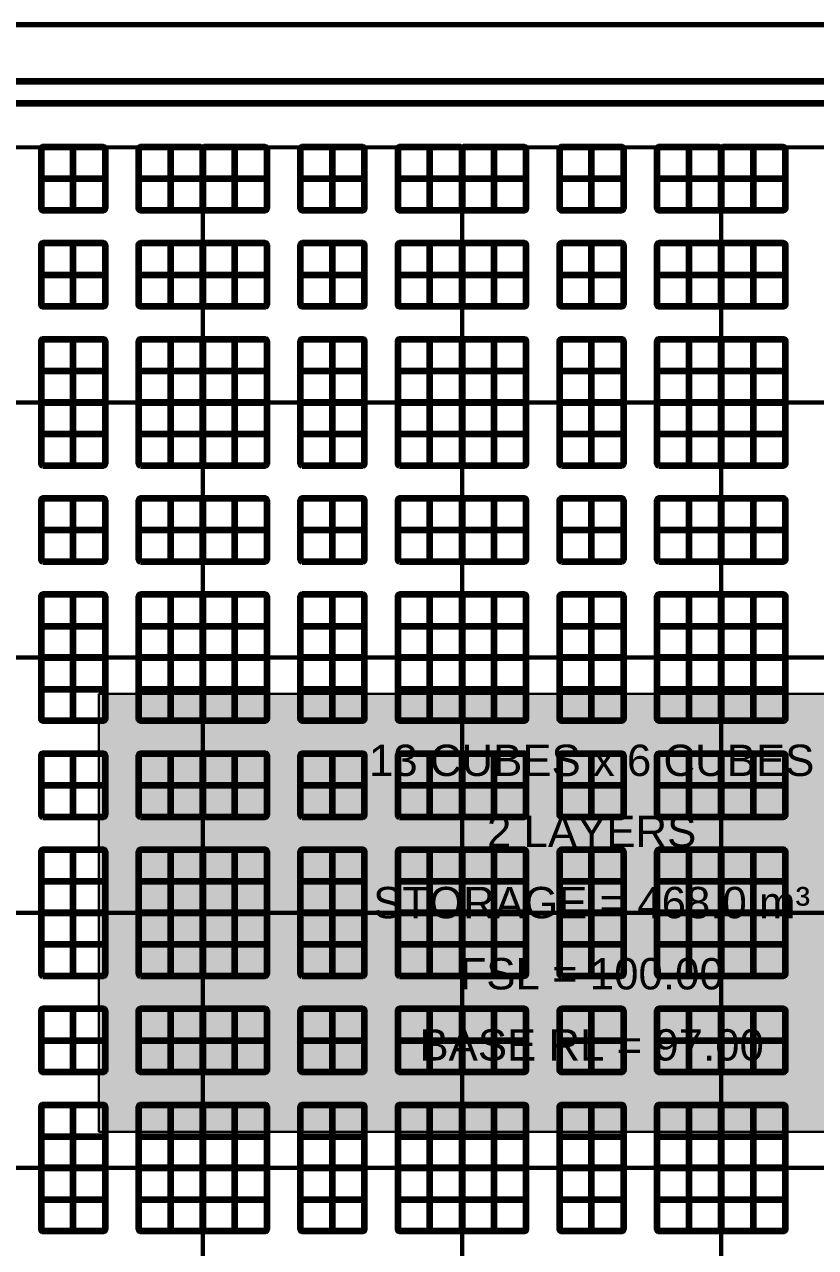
# Model space of a CAD drawing. Header units: millimetres. Extents: x 0 to 286, y 0 to 148.
# Drawn here: x 111.2 to 162.2, y 57.3 to 136.2 of the extents above; entities that cross this region are included whole.
import ezdxf

# ---------------------------------------------------------------- set-up
doc = ezdxf.new("R2010")
doc.units = ezdxf.units.MM
for name, color, linetype in [('FILL', 7, 'Continuous'), ('LINES', 7, 'Continuous'), ('TEXT', 7, 'Continuous')]:
    doc.layers.add(name, color=color, linetype=linetype)
doc.styles.add('ARIAL', font='arial.ttf')

msp = doc.modelspace()

# ---------------------------------------------------------------- hatches: boundary and pattern name
at = {"layer": 'FILL', "true_color": 0xffffff}
msp.add_hatch(color=7, dxfattribs=at).paths.add_polyline_path([(115.997, 93.009), (179.497, 93.009), (179.497, 64.787), (115.997, 64.787)])

# ---------------------------------------------------------------- linework, layer by layer
at = {"layer": 'LINES', "lineweight": 106}
for p, q in [((114.335, 124.197), (114.335, 128.256)), ((120.617, 124.197), (120.617, 128.256)), ((124.76, 124.197), (124.76, 128.256)), ((131.041, 124.197), (131.041, 128.256)), ((137.323, 124.197), (137.323, 128.256)), ((141.466, 124.197), (141.466, 128.256)), ((147.747, 124.197), (147.747, 128.256)), ((154.029, 124.197), (154.029, 128.256)), ((158.172, 124.197), (158.172, 128.256)), ((112.264, 126.227), (116.407, 126.227)), ((118.545, 126.227), (122.688, 126.227)), ((122.688, 126.227), (126.831, 126.227)), ((128.97, 126.227), (133.113, 126.227)), ((135.251, 126.227), (139.394, 126.227)), ((139.394, 126.227), (143.537, 126.227)), ((145.676, 126.227), (149.819, 126.227)), ((151.957, 126.227), (156.1, 126.227)), ((156.1, 126.227), (160.243, 126.227)), ((114.335, 118), (114.335, 122.059)), ((120.617, 118), (120.617, 122.059)), ((124.76, 118), (124.76, 122.059)), ((131.041, 118), (131.041, 122.059)), ((137.323, 118), (137.323, 122.059)), ((141.466, 118), (141.466, 122.059)), ((147.747, 118), (147.747, 122.059)), ((154.029, 118), (154.029, 122.059)), ((158.172, 118), (158.172, 122.059)), ((112.264, 120.029), (116.407, 120.029)), ((118.545, 120.029), (122.688, 120.029)), ((122.688, 120.029), (126.831, 120.029)), ((128.97, 120.029), (133.113, 120.029)), ((135.251, 120.029), (139.394, 120.029)), ((139.394, 120.029), (143.537, 120.029)), ((145.676, 120.029), (149.819, 120.029)), ((151.957, 120.029), (156.1, 120.029)), ((156.1, 120.029), (160.243, 120.029)), ((114.335, 111.803), (114.335, 115.861)), ((120.617, 111.803), (120.617, 115.861)), ((124.76, 111.803), (124.76, 115.861)), ((131.041, 111.803), (131.041, 115.861)), ((137.323, 111.803), (137.323, 115.861)), ((141.466, 111.803), (141.466, 115.861)), ((147.747, 111.803), (147.747, 115.861)), ((154.029, 111.803), (154.029, 115.861)), ((158.172, 111.803), (158.172, 115.861)), ((112.264, 113.832), (116.407, 113.832)), ((118.545, 113.832), (122.688, 113.832)), ((122.688, 113.832), (126.831, 113.832)), ((128.97, 113.832), (133.113, 113.832)), ((135.251, 113.832), (139.394, 113.832)), ((139.394, 113.832), (143.537, 113.832)), ((145.676, 113.832), (149.819, 113.832)), ((151.957, 113.832), (156.1, 113.832)), ((156.1, 113.832), (160.243, 113.832)), ((114.335, 107.745), (114.335, 111.803)), ((120.617, 107.745), (120.617, 111.803)), ((124.76, 107.745), (124.76, 111.803)), ((131.041, 107.745), (131.041, 111.803)), ((137.323, 107.745), (137.323, 111.803)), ((141.466, 107.745), (141.466, 111.803)), ((147.747, 107.745), (147.747, 111.803)), ((154.029, 107.745), (154.029, 111.803)), ((158.172, 107.745), (158.172, 111.803)), ((112.264, 109.774), (116.407, 109.774)), ((118.545, 109.774), (122.688, 109.774)), ((122.688, 109.774), (126.831, 109.774)), ((128.97, 109.774), (133.113, 109.774)), ((135.251, 109.774), (139.394, 109.774)), ((139.394, 109.774), (143.537, 109.774)), ((145.676, 109.774), (149.819, 109.774)), ((151.957, 109.774), (156.1, 109.774)), ((156.1, 109.774), (160.243, 109.774)), ((114.335, 101.548), (114.335, 105.606)), ((120.617, 101.548), (120.617, 105.606)), ((124.76, 101.548), (124.76, 105.606)), ((131.041, 101.548), (131.041, 105.606)), ((137.323, 101.548), (137.323, 105.606)), ((141.466, 101.548), (141.466, 105.606)), ((147.747, 101.548), (147.747, 105.606)), ((154.029, 101.548), (154.029, 105.606)), ((158.172, 101.548), (158.172, 105.606)), ((112.264, 103.577), (116.407, 103.577)), ((118.545, 103.577), (122.688, 103.577)), ((122.688, 103.577), (126.831, 103.577)), ((128.97, 103.577), (133.113, 103.577)), ((135.251, 103.577), (139.394, 103.577)), ((139.394, 103.577), (143.537, 103.577)), ((145.676, 103.577), (149.819, 103.577)), ((151.957, 103.577), (156.1, 103.577)), ((156.1, 103.577), (160.243, 103.577)), ((114.335, 95.35), (114.335, 99.409)), ((120.617, 95.35), (120.617, 99.409)), ((124.76, 95.35), (124.76, 99.409)), ((131.041, 95.35), (131.041, 99.409)), ((137.323, 95.35), (137.323, 99.409)), ((141.466, 95.35), (141.466, 99.409)), ((147.747, 95.35), (147.747, 99.409)), ((154.029, 95.35), (154.029, 99.409)), ((158.172, 95.35), (158.172, 99.409)), ((112.264, 97.38), (116.407, 97.38)), ((118.545, 97.38), (122.688, 97.38)), ((122.688, 97.38), (126.831, 97.38)), ((128.97, 97.38), (133.113, 97.38)), ((135.251, 97.38), (139.394, 97.38)), ((139.394, 97.38), (143.537, 97.38)), ((145.676, 97.38), (149.819, 97.38)), ((151.957, 97.38), (156.1, 97.38)), ((156.1, 97.38), (160.243, 97.38)), ((114.335, 91.292), (114.335, 95.35)), ((120.617, 91.292), (120.617, 95.35)), ((124.76, 91.292), (124.76, 95.35)), ((131.041, 91.292), (131.041, 95.35)), ((137.323, 91.292), (137.323, 95.35)), ((141.466, 91.292), (141.466, 95.35)), ((147.747, 91.292), (147.747, 95.35)), ((154.029, 91.292), (154.029, 95.35)), ((158.172, 91.292), (158.172, 95.35)), ((112.264, 93.321), (116.407, 93.321)), ((118.545, 93.321), (122.688, 93.321)), ((122.688, 93.321), (126.831, 93.321)), ((128.97, 93.321), (133.113, 93.321)), ((135.251, 93.321), (139.394, 93.321)), ((139.394, 93.321), (143.537, 93.321)), ((145.676, 93.321), (149.819, 93.321)), ((151.957, 93.321), (156.1, 93.321)), ((156.1, 93.321), (160.243, 93.321)), ((114.335, 85.095), (114.335, 89.153)), ((120.617, 85.095), (120.617, 89.153)), ((124.76, 85.095), (124.76, 89.153)), ((131.041, 85.095), (131.041, 89.153)), ((137.323, 85.095), (137.323, 89.153)), ((141.466, 85.095), (141.466, 89.153)), ((147.747, 85.095), (147.747, 89.153)), ((154.029, 85.095), (154.029, 89.153)), ((158.172, 85.095), (158.172, 89.153)), ((112.264, 87.124), (116.407, 87.124)), ((118.545, 87.124), (122.688, 87.124)), ((122.688, 87.124), (126.831, 87.124)), ((128.97, 87.124), (133.113, 87.124)), ((135.251, 87.124), (139.394, 87.124)), ((139.394, 87.124), (143.537, 87.124)), ((145.676, 87.124), (149.819, 87.124)), ((151.957, 87.124), (156.1, 87.124)), ((156.1, 87.124), (160.243, 87.124)), ((114.335, 78.898), (114.335, 82.956)), ((120.617, 78.898), (120.617, 82.956)), ((124.76, 78.898), (124.76, 82.956)), ((131.041, 78.898), (131.041, 82.956)), ((137.323, 78.898), (137.323, 82.956)), ((141.466, 78.898), (141.466, 82.956)), ((147.747, 78.898), (147.747, 82.956)), ((154.029, 78.898), (154.029, 82.956)), ((158.172, 78.898), (158.172, 82.956)), ((112.264, 80.927), (116.407, 80.927)), ((118.545, 80.927), (122.688, 80.927)), ((122.688, 80.927), (126.831, 80.927)), ((128.97, 80.927), (133.113, 80.927)), ((135.251, 80.927), (139.394, 80.927)), ((139.394, 80.927), (143.537, 80.927)), ((145.676, 80.927), (149.819, 80.927)), ((151.957, 80.927), (156.1, 80.927)), ((156.1, 80.927), (160.243, 80.927)), ((114.335, 74.839), (114.335, 78.898)), ((120.617, 74.839), (120.617, 78.898)), ((124.76, 74.839), (124.76, 78.898)), ((131.041, 74.839), (131.041, 78.898)), ((137.323, 74.839), (137.323, 78.898)), ((141.466, 74.839), (141.466, 78.898)), ((147.747, 74.839), (147.747, 78.898)), ((154.029, 74.839), (154.029, 78.898)), ((158.172, 74.839), (158.172, 78.898)), ((112.264, 76.869), (116.407, 76.869)), ((118.545, 76.869), (122.688, 76.869)), ((122.688, 76.869), (126.831, 76.869)), ((128.97, 76.869), (133.113, 76.869)), ((135.251, 76.869), (139.394, 76.869)), ((139.394, 76.869), (143.537, 76.869)), ((145.676, 76.869), (149.819, 76.869)), ((151.957, 76.869), (156.1, 76.869)), ((156.1, 76.869), (160.243, 76.869)), ((114.335, 68.642), (114.335, 72.701)), ((120.617, 68.642), (120.617, 72.701)), ((124.76, 68.642), (124.76, 72.701)), ((131.041, 68.642), (131.041, 72.701)), ((137.323, 68.642), (137.323, 72.701)), ((141.466, 68.642), (141.466, 72.701)), ((147.747, 68.642), (147.747, 72.701)), ((154.029, 68.642), (154.029, 72.701)), ((158.172, 68.642), (158.172, 72.701)), ((112.264, 70.671), (116.407, 70.671)), ((118.545, 70.671), (122.688, 70.671)), ((122.688, 70.671), (126.831, 70.671)), ((128.97, 70.671), (133.113, 70.671)), ((135.251, 70.671), (139.394, 70.671)), ((139.394, 70.671), (143.537, 70.671)), ((145.676, 70.671), (149.819, 70.671)), ((151.957, 70.671), (156.1, 70.671)), ((156.1, 70.671), (160.243, 70.671)), ((114.335, 62.445), (114.335, 66.503)), ((120.617, 62.445), (120.617, 66.503)), ((124.76, 62.445), (124.76, 66.503)), ((131.041, 62.445), (131.041, 66.503)), ((137.323, 62.445), (137.323, 66.503)), ((141.466, 62.445), (141.466, 66.503)), ((147.747, 62.445), (147.747, 66.503)), ((154.029, 62.445), (154.029, 66.503)), ((158.172, 62.445), (158.172, 66.503)), ((112.264, 64.474), (116.407, 64.474)), ((118.545, 64.474), (122.688, 64.474)), ((122.688, 64.474), (126.831, 64.474)), ((128.97, 64.474), (133.113, 64.474)), ((135.251, 64.474), (139.394, 64.474)), ((139.394, 64.474), (143.537, 64.474)), ((145.676, 64.474), (149.819, 64.474)), ((151.957, 64.474), (156.1, 64.474)), ((156.1, 64.474), (160.243, 64.474)), ((114.335, 58.387), (114.335, 62.445)), ((120.617, 58.387), (120.617, 62.445)), ((124.76, 58.387), (124.76, 62.445)), ((131.041, 58.387), (131.041, 62.445)), ((137.323, 58.387), (137.323, 62.445)), ((141.466, 58.387), (141.466, 62.445)), ((147.747, 58.387), (147.747, 62.445)), ((154.029, 58.387), (154.029, 62.445)), ((158.172, 58.387), (158.172, 62.445)), ((112.264, 60.416), (116.407, 60.416)), ((118.545, 60.416), (122.688, 60.416)), ((122.688, 60.416), (126.831, 60.416)), ((128.97, 60.416), (133.113, 60.416)), ((135.251, 60.416), (139.394, 60.416)), ((139.394, 60.416), (143.537, 60.416)), ((145.676, 60.416), (149.819, 60.416)), ((151.957, 60.416), (156.1, 60.416)), ((156.1, 60.416), (160.243, 60.416))]:
    msp.add_line(p, q, dxfattribs=at)
at = {"layer": 'LINES', "lineweight": 70, "true_color": 0xff0000}
msp.add_lwpolyline([(31.246, 136.168), (264.248, 136.168), (264.248, 21.627), (31.246, 21.627)], close=True, dxfattribs=at)
at = {"layer": 'LINES', "lineweight": 90}
for points in [[(37.747, 25.306), (257.747, 25.306, 0.414214), (260.569, 28.128), (260.569, 129.667, 0.414214), (257.747, 132.489), (37.747, 132.489, 0.414214), (34.925, 129.667), (34.925, 28.128, 0.414214)], [(39.158, 26.717), (256.336, 26.717, 0.414214), (259.158, 29.54), (259.158, 128.256, 0.414214), (256.336, 131.078), (39.158, 131.078, 0.414214), (36.336, 128.256), (36.336, 29.54, 0.414214)]]:
    msp.add_lwpolyline(points, format="xyb", close=True, dxfattribs=at)
at = {"layer": 'LINES', "lineweight": 53}
for points in [[(105.982, 128.256), (122.688, 128.256), (122.688, 111.803), (105.982, 111.803)], [(122.688, 128.256), (139.394, 128.256), (139.394, 111.803), (122.688, 111.803)], [(139.394, 128.256), (156.1, 128.256), (156.1, 111.803), (139.394, 111.803)], [(156.1, 128.256), (172.806, 128.256), (172.806, 111.803), (156.1, 111.803)], [(105.982, 111.803), (122.688, 111.803), (122.688, 95.35), (105.982, 95.35)], [(122.688, 111.803), (139.394, 111.803), (139.394, 95.35), (122.688, 95.35)], [(139.394, 111.803), (156.1, 111.803), (156.1, 95.35), (139.394, 95.35)], [(156.1, 111.803), (172.806, 111.803), (172.806, 95.35), (156.1, 95.35)], [(105.982, 95.35), (122.688, 95.35), (122.688, 78.898), (105.982, 78.898)], [(122.688, 95.35), (139.394, 95.35), (139.394, 78.898), (122.688, 78.898)], [(139.394, 95.35), (156.1, 95.35), (156.1, 78.898), (139.394, 78.898)], [(156.1, 95.35), (172.806, 95.35), (172.806, 78.898), (156.1, 78.898)], [(105.982, 78.898), (122.688, 78.898), (122.688, 62.445), (105.982, 62.445)], [(122.688, 78.898), (139.394, 78.898), (139.394, 62.445), (122.688, 62.445)], [(139.394, 78.898), (156.1, 78.898), (156.1, 62.445), (139.394, 62.445)], [(156.1, 78.898), (172.806, 78.898), (172.806, 62.445), (156.1, 62.445)], [(105.982, 62.445), (122.688, 62.445), (122.688, 45.992), (105.982, 45.992)], [(122.688, 62.445), (139.394, 62.445), (139.394, 45.992), (122.688, 45.992)], [(139.394, 62.445), (156.1, 62.445), (156.1, 45.992), (139.394, 45.992)], [(156.1, 62.445), (172.806, 62.445), (172.806, 45.992), (156.1, 45.992)]]:
    msp.add_lwpolyline(points, close=True, dxfattribs=at)
at = {"layer": 'LINES', "lineweight": 106}
for points in [[(112.386, 124.197), (116.285, 124.197, 0.414136), (116.407, 124.319), (116.407, 128.134, 0.414188), (116.285, 128.256), (112.386, 128.256, 0.414317), (112.264, 128.134), (112.264, 124.319, 0.414214)], [(118.667, 124.197), (122.566, 124.197, 0.414188), (122.688, 124.319), (122.688, 128.134, 0.414136), (122.566, 128.256), (118.667, 128.256, 0.414291), (118.545, 128.134), (118.545, 124.319, 0.414239)], [(122.81, 124.197), (126.709, 124.197, 0.414136), (126.831, 124.319), (126.831, 128.134, 0.414188), (126.709, 128.256), (122.81, 128.256, 0.414317), (122.688, 128.134), (122.688, 124.319, 0.414214)], [(129.092, 124.197), (132.991, 124.197, 0.414214), (133.113, 124.319), (133.113, 128.134, 0.41411), (132.991, 128.256), (129.092, 128.256, 0.414317), (128.97, 128.134), (128.97, 124.319, 0.414214)], [(135.373, 124.197), (139.272, 124.197, 0.41411), (139.394, 124.319), (139.394, 128.134, 0.414214), (139.272, 128.256), (135.373, 128.256, 0.414317), (135.251, 128.134), (135.251, 124.319, 0.414214)], [(139.516, 124.197), (143.415, 124.197, 0.414214), (143.537, 124.319), (143.537, 128.134, 0.41411), (143.415, 128.256), (139.516, 128.256, 0.414317), (139.394, 128.134), (139.394, 124.319, 0.414214)], [(145.798, 124.197), (149.697, 124.197, 0.41411), (149.819, 124.319), (149.819, 128.134, 0.414214), (149.697, 128.256), (145.798, 128.256, 0.414317), (145.676, 128.134), (145.676, 124.319, 0.414214)], [(152.079, 124.197), (155.978, 124.197, 0.414214), (156.1, 124.319), (156.1, 128.134, 0.41411), (155.978, 128.256), (152.079, 128.256, 0.414239), (151.957, 128.134), (151.957, 124.319, 0.414291)], [(156.222, 124.197), (160.121, 124.197, 0.414136), (160.243, 124.319), (160.243, 128.134, 0.414188), (160.121, 128.256), (156.222, 128.256, 0.414317), (156.1, 128.134), (156.1, 124.319, 0.414214)], [(112.386, 118), (116.285, 118, 0.414136), (116.407, 118.122), (116.407, 121.937, 0.414239), (116.285, 122.059), (112.386, 122.059, 0.414265), (112.264, 121.937), (112.264, 118.122, 0.414214)], [(118.667, 118), (122.566, 118, 0.414188), (122.688, 118.122), (122.688, 121.937, 0.414188), (122.566, 122.059), (118.667, 122.059, 0.414239), (118.545, 121.937), (118.545, 118.122, 0.414239)], [(122.81, 118), (126.709, 118, 0.414136), (126.831, 118.122), (126.831, 121.937, 0.414239), (126.709, 122.059), (122.81, 122.059, 0.414265), (122.688, 121.937), (122.688, 118.122, 0.414214)], [(129.092, 118), (132.991, 118, 0.414214), (133.113, 118.122), (133.113, 121.937, 0.414162), (132.991, 122.059), (129.092, 122.059, 0.414265), (128.97, 121.937), (128.97, 118.122, 0.414214)], [(135.373, 118), (139.272, 118, 0.41411), (139.394, 118.122), (139.394, 121.937, 0.414265), (139.272, 122.059), (135.373, 122.059, 0.414265), (135.251, 121.937), (135.251, 118.122, 0.414214)], [(139.516, 118), (143.415, 118, 0.414214), (143.537, 118.122), (143.537, 121.937, 0.414162), (143.415, 122.059), (139.516, 122.059, 0.414265), (139.394, 121.937), (139.394, 118.122, 0.414214)], [(145.798, 118), (149.697, 118, 0.41411), (149.819, 118.122), (149.819, 121.937, 0.414265), (149.697, 122.059), (145.798, 122.059, 0.414265), (145.676, 121.937), (145.676, 118.122, 0.414214)], [(152.079, 118), (155.978, 118, 0.414214), (156.1, 118.122), (156.1, 121.937, 0.414162), (155.978, 122.059), (152.079, 122.059, 0.414188), (151.957, 121.937), (151.957, 118.122, 0.414291)], [(156.222, 118), (160.121, 118, 0.414136), (160.243, 118.122), (160.243, 121.937, 0.414239), (160.121, 122.059), (156.222, 122.059, 0.414265), (156.1, 121.937), (156.1, 118.122, 0.414214)], [(112.386, 111.803), (116.285, 111.803, 0.414136), (116.407, 111.925), (116.407, 115.74, 0.414291), (116.285, 115.861), (112.386, 115.861, 0.414214), (112.264, 115.74), (112.264, 111.925, 0.414214)], [(118.667, 111.803), (122.566, 111.803, 0.414188), (122.688, 111.925), (122.688, 115.74, 0.414239), (122.566, 115.861), (118.667, 115.861, 0.414188), (118.545, 115.74), (118.545, 111.925, 0.414239)], [(122.81, 111.803), (126.709, 111.803, 0.414136), (126.831, 111.925), (126.831, 115.74, 0.414291), (126.709, 115.861), (122.81, 115.861, 0.414214), (122.688, 115.74), (122.688, 111.925, 0.414214)], [(129.092, 111.803), (132.991, 111.803, 0.414214), (133.113, 111.925), (133.113, 115.74, 0.414214), (132.991, 115.861), (129.092, 115.861, 0.414214), (128.97, 115.74), (128.97, 111.925, 0.414214)], [(135.373, 111.803), (139.272, 111.803, 0.41411), (139.394, 111.925), (139.394, 115.74, 0.414317), (139.272, 115.861), (135.373, 115.861, 0.414214), (135.251, 115.74), (135.251, 111.925, 0.414214)], [(139.516, 111.803), (143.415, 111.803, 0.414214), (143.537, 111.925), (143.537, 115.74, 0.414214), (143.415, 115.861), (139.516, 115.861, 0.414214), (139.394, 115.74), (139.394, 111.925, 0.414214)], [(145.798, 111.803), (149.697, 111.803, 0.41411), (149.819, 111.925), (149.819, 115.74, 0.414317), (149.697, 115.861), (145.798, 115.861, 0.414214), (145.676, 115.74), (145.676, 111.925, 0.414214)], [(152.079, 111.803), (155.978, 111.803, 0.414214), (156.1, 111.925), (156.1, 115.74, 0.414214), (155.978, 115.861), (152.079, 115.861, 0.414136), (151.957, 115.74), (151.957, 111.925, 0.414291)], [(156.222, 111.803), (160.121, 111.803, 0.414136), (160.243, 111.925), (160.243, 115.74, 0.414291), (160.121, 115.861), (156.222, 115.861, 0.414214), (156.1, 115.74), (156.1, 111.925, 0.414214)], [(112.386, 107.745), (116.285, 107.745, 0.414136), (116.407, 107.866), (116.407, 111.681, 0.414188), (116.285, 111.803), (112.386, 111.803, 0.414317), (112.264, 111.681), (112.264, 107.866, 0.414214)], [(118.667, 107.745), (122.566, 107.745, 0.414188), (122.688, 107.866), (122.688, 111.681, 0.414136), (122.566, 111.803), (118.667, 111.803, 0.414291), (118.545, 111.681), (118.545, 107.866, 0.414239)], [(122.81, 107.745), (126.709, 107.745, 0.414136), (126.831, 107.866), (126.831, 111.681, 0.414188), (126.709, 111.803), (122.81, 111.803, 0.414317), (122.688, 111.681), (122.688, 107.866, 0.414214)], [(129.092, 107.745), (132.991, 107.745, 0.414214), (133.113, 107.866), (133.113, 111.681, 0.41411), (132.991, 111.803), (129.092, 111.803, 0.414317), (128.97, 111.681), (128.97, 107.866, 0.414214)], [(135.373, 107.745), (139.272, 107.745, 0.41411), (139.394, 107.866), (139.394, 111.681, 0.414214), (139.272, 111.803), (135.373, 111.803, 0.414317), (135.251, 111.681), (135.251, 107.866, 0.414214)], [(139.516, 107.745), (143.415, 107.745, 0.414214), (143.537, 107.866), (143.537, 111.681, 0.41411), (143.415, 111.803), (139.516, 111.803, 0.414317), (139.394, 111.681), (139.394, 107.866, 0.414214)], [(145.798, 107.745), (149.697, 107.745, 0.41411), (149.819, 107.866), (149.819, 111.681, 0.414214), (149.697, 111.803), (145.798, 111.803, 0.414317), (145.676, 111.681), (145.676, 107.866, 0.414214)], [(152.079, 107.745), (155.978, 107.745, 0.414214), (156.1, 107.866), (156.1, 111.681, 0.41411), (155.978, 111.803), (152.079, 111.803, 0.414239), (151.957, 111.681), (151.957, 107.866, 0.414291)], [(156.222, 107.745), (160.121, 107.745, 0.414136), (160.243, 107.866), (160.243, 111.681, 0.414188), (160.121, 111.803), (156.222, 111.803, 0.414317), (156.1, 111.681), (156.1, 107.866, 0.414214)], [(112.386, 101.548), (116.285, 101.548, 0.414136), (116.407, 101.669), (116.407, 105.484, 0.414291), (116.285, 105.606), (112.386, 105.606, 0.414214), (112.264, 105.484), (112.264, 101.669, 0.414214)], [(118.667, 101.548), (122.566, 101.548, 0.414188), (122.688, 101.669), (122.688, 105.484, 0.414239), (122.566, 105.606), (118.667, 105.606, 0.414188), (118.545, 105.484), (118.545, 101.669, 0.414239)], [(122.81, 101.548), (126.709, 101.548, 0.414136), (126.831, 101.669), (126.831, 105.484, 0.414291), (126.709, 105.606), (122.81, 105.606, 0.414214), (122.688, 105.484), (122.688, 101.669, 0.414214)], [(129.092, 101.548), (132.991, 101.548, 0.414214), (133.113, 101.669), (133.113, 105.484, 0.414214), (132.991, 105.606), (129.092, 105.606, 0.414214), (128.97, 105.484), (128.97, 101.669, 0.414214)], [(135.373, 101.548), (139.272, 101.548, 0.41411), (139.394, 101.669), (139.394, 105.484, 0.414317), (139.272, 105.606), (135.373, 105.606, 0.414214), (135.251, 105.484), (135.251, 101.669, 0.414214)], [(139.516, 101.548), (143.415, 101.548, 0.414214), (143.537, 101.669), (143.537, 105.484, 0.414214), (143.415, 105.606), (139.516, 105.606, 0.414214), (139.394, 105.484), (139.394, 101.669, 0.414214)], [(145.798, 101.548), (149.697, 101.548, 0.41411), (149.819, 101.669), (149.819, 105.484, 0.414317), (149.697, 105.606), (145.798, 105.606, 0.414214), (145.676, 105.484), (145.676, 101.669, 0.414214)], [(152.079, 101.548), (155.978, 101.548, 0.414214), (156.1, 101.669), (156.1, 105.484, 0.414214), (155.978, 105.606), (152.079, 105.606, 0.414136), (151.957, 105.484), (151.957, 101.669, 0.414291)], [(156.222, 101.548), (160.121, 101.548, 0.414136), (160.243, 101.669), (160.243, 105.484, 0.414291), (160.121, 105.606), (156.222, 105.606, 0.414214), (156.1, 105.484), (156.1, 101.669, 0.414214)], [(112.386, 95.35), (116.285, 95.35, 0.414136), (116.407, 95.472), (116.407, 99.287, 0.414291), (116.285, 99.409), (112.386, 99.409, 0.414214), (112.264, 99.287), (112.264, 95.472, 0.414214)], [(118.667, 95.35), (122.566, 95.35, 0.414188), (122.688, 95.472), (122.688, 99.287, 0.414239), (122.566, 99.409), (118.667, 99.409, 0.414188), (118.545, 99.287), (118.545, 95.472, 0.414239)], [(122.81, 95.35), (126.709, 95.35, 0.414136), (126.831, 95.472), (126.831, 99.287, 0.414291), (126.709, 99.409), (122.81, 99.409, 0.414214), (122.688, 99.287), (122.688, 95.472, 0.414214)], [(129.092, 95.35), (132.991, 95.35, 0.414214), (133.113, 95.472), (133.113, 99.287, 0.414214), (132.991, 99.409), (129.092, 99.409, 0.414214), (128.97, 99.287), (128.97, 95.472, 0.414214)], [(135.373, 95.35), (139.272, 95.35, 0.41411), (139.394, 95.472), (139.394, 99.287, 0.414317), (139.272, 99.409), (135.373, 99.409, 0.414214), (135.251, 99.287), (135.251, 95.472, 0.414214)], [(139.516, 95.35), (143.415, 95.35, 0.414214), (143.537, 95.472), (143.537, 99.287, 0.414214), (143.415, 99.409), (139.516, 99.409, 0.414214), (139.394, 99.287), (139.394, 95.472, 0.414214)], [(145.798, 95.35), (149.697, 95.35, 0.41411), (149.819, 95.472), (149.819, 99.287, 0.414317), (149.697, 99.409), (145.798, 99.409, 0.414214), (145.676, 99.287), (145.676, 95.472, 0.414214)], [(152.079, 95.35), (155.978, 95.35, 0.414214), (156.1, 95.472), (156.1, 99.287, 0.414214), (155.978, 99.409), (152.079, 99.409, 0.414136), (151.957, 99.287), (151.957, 95.472, 0.414291)], [(156.222, 95.35), (160.121, 95.35, 0.414136), (160.243, 95.472), (160.243, 99.287, 0.414291), (160.121, 99.409), (156.222, 99.409, 0.414214), (156.1, 99.287), (156.1, 95.472, 0.414214)], [(112.386, 91.292), (116.285, 91.292, 0.414239), (116.407, 91.414), (116.407, 95.229, 0.414291), (116.285, 95.35), (112.386, 95.35, 0.414214), (112.264, 95.229), (112.264, 91.414, 0.41411)], [(118.667, 91.292), (122.566, 91.292, 0.414291), (122.688, 91.414), (122.688, 95.229, 0.414239), (122.566, 95.35), (118.667, 95.35, 0.414188), (118.545, 95.229), (118.545, 91.414, 0.414136)], [(122.81, 91.292), (126.709, 91.292, 0.414239), (126.831, 91.414), (126.831, 95.229, 0.414291), (126.709, 95.35), (122.81, 95.35, 0.414214), (122.688, 95.229), (122.688, 91.414, 0.41411)], [(129.092, 91.292), (132.991, 91.292, 0.414317), (133.113, 91.414), (133.113, 95.229, 0.414214), (132.991, 95.35), (129.092, 95.35, 0.414214), (128.97, 95.229), (128.97, 91.414, 0.41411)], [(135.373, 91.292), (139.272, 91.292, 0.414214), (139.394, 91.414), (139.394, 95.229, 0.414317), (139.272, 95.35), (135.373, 95.35, 0.414214), (135.251, 95.229), (135.251, 91.414, 0.41411)], [(139.516, 91.292), (143.415, 91.292, 0.414317), (143.537, 91.414), (143.537, 95.229, 0.414214), (143.415, 95.35), (139.516, 95.35, 0.414214), (139.394, 95.229), (139.394, 91.414, 0.41411)], [(145.798, 91.292), (149.697, 91.292, 0.414214), (149.819, 91.414), (149.819, 95.229, 0.414317), (149.697, 95.35), (145.798, 95.35, 0.414214), (145.676, 95.229), (145.676, 91.414, 0.41411)], [(152.079, 91.292), (155.978, 91.292, 0.414317), (156.1, 91.414), (156.1, 95.229, 0.414214), (155.978, 95.35), (152.079, 95.35, 0.414136), (151.957, 95.229), (151.957, 91.414, 0.414188)], [(156.222, 91.292), (160.121, 91.292, 0.414239), (160.243, 91.414), (160.243, 95.229, 0.414291), (160.121, 95.35), (156.222, 95.35, 0.414214), (156.1, 95.229), (156.1, 91.414, 0.41411)], [(112.386, 85.095), (116.285, 85.095, 0.414136), (116.407, 85.217), (116.407, 89.031, 0.414291), (116.285, 89.153), (112.386, 89.153, 0.414214), (112.264, 89.031), (112.264, 85.217, 0.414214)], [(118.667, 85.095), (122.566, 85.095, 0.414188), (122.688, 85.217), (122.688, 89.031, 0.414239), (122.566, 89.153), (118.667, 89.153, 0.414188), (118.545, 89.031), (118.545, 85.217, 0.414239)], [(122.81, 85.095), (126.709, 85.095, 0.414136), (126.831, 85.217), (126.831, 89.031, 0.414291), (126.709, 89.153), (122.81, 89.153, 0.414214), (122.688, 89.031), (122.688, 85.217, 0.414214)], [(129.092, 85.095), (132.991, 85.095, 0.414214), (133.113, 85.217), (133.113, 89.031, 0.414214), (132.991, 89.153), (129.092, 89.153, 0.414214), (128.97, 89.031), (128.97, 85.217, 0.414214)], [(135.373, 85.095), (139.272, 85.095, 0.41411), (139.394, 85.217), (139.394, 89.031, 0.414317), (139.272, 89.153), (135.373, 89.153, 0.414214), (135.251, 89.031), (135.251, 85.217, 0.414214)], [(139.516, 85.095), (143.415, 85.095, 0.414214), (143.537, 85.217), (143.537, 89.031, 0.414214), (143.415, 89.153), (139.516, 89.153, 0.414214), (139.394, 89.031), (139.394, 85.217, 0.414214)], [(145.798, 85.095), (149.697, 85.095, 0.41411), (149.819, 85.217), (149.819, 89.031, 0.414317), (149.697, 89.153), (145.798, 89.153, 0.414214), (145.676, 89.031), (145.676, 85.217, 0.414214)], [(152.079, 85.095), (155.978, 85.095, 0.414214), (156.1, 85.217), (156.1, 89.031, 0.414214), (155.978, 89.153), (152.079, 89.153, 0.414136), (151.957, 89.031), (151.957, 85.217, 0.414291)], [(156.222, 85.095), (160.121, 85.095, 0.414136), (160.243, 85.217), (160.243, 89.031, 0.414291), (160.121, 89.153), (156.222, 89.153, 0.414214), (156.1, 89.031), (156.1, 85.217, 0.414214)], [(112.386, 78.898), (116.285, 78.898, 0.414136), (116.407, 79.019), (116.407, 82.834, 0.414291), (116.285, 82.956), (112.386, 82.956, 0.414214), (112.264, 82.834), (112.264, 79.019, 0.414214)], [(118.667, 78.898), (122.566, 78.898, 0.414188), (122.688, 79.019), (122.688, 82.834, 0.414239), (122.566, 82.956), (118.667, 82.956, 0.414188), (118.545, 82.834), (118.545, 79.019, 0.414239)], [(122.81, 78.898), (126.709, 78.898, 0.414136), (126.831, 79.019), (126.831, 82.834, 0.414291), (126.709, 82.956), (122.81, 82.956, 0.414214), (122.688, 82.834), (122.688, 79.019, 0.414214)], [(129.092, 78.898), (132.991, 78.898, 0.414214), (133.113, 79.019), (133.113, 82.834, 0.414214), (132.991, 82.956), (129.092, 82.956, 0.414214), (128.97, 82.834), (128.97, 79.019, 0.414214)], [(135.373, 78.898), (139.272, 78.898, 0.41411), (139.394, 79.019), (139.394, 82.834, 0.414317), (139.272, 82.956), (135.373, 82.956, 0.414214), (135.251, 82.834), (135.251, 79.019, 0.414214)], [(139.516, 78.898), (143.415, 78.898, 0.414214), (143.537, 79.019), (143.537, 82.834, 0.414214), (143.415, 82.956), (139.516, 82.956, 0.414214), (139.394, 82.834), (139.394, 79.019, 0.414214)], [(145.798, 78.898), (149.697, 78.898, 0.41411), (149.819, 79.019), (149.819, 82.834, 0.414317), (149.697, 82.956), (145.798, 82.956, 0.414214), (145.676, 82.834), (145.676, 79.019, 0.414214)], [(152.079, 78.898), (155.978, 78.898, 0.414214), (156.1, 79.019), (156.1, 82.834, 0.414214), (155.978, 82.956), (152.079, 82.956, 0.414136), (151.957, 82.834), (151.957, 79.019, 0.414291)], [(156.222, 78.898), (160.121, 78.898, 0.414136), (160.243, 79.019), (160.243, 82.834, 0.414291), (160.121, 82.956), (156.222, 82.956, 0.414214), (156.1, 82.834), (156.1, 79.019, 0.414214)], [(112.386, 74.839), (116.285, 74.839, 0.414239), (116.407, 74.961), (116.407, 78.776, 0.414291), (116.285, 78.898), (112.386, 78.898, 0.414214), (112.264, 78.776), (112.264, 74.961, 0.41411)], [(118.667, 74.839), (122.566, 74.839, 0.414291), (122.688, 74.961), (122.688, 78.776, 0.414239), (122.566, 78.898), (118.667, 78.898, 0.414188), (118.545, 78.776), (118.545, 74.961, 0.414136)], [(122.81, 74.839), (126.709, 74.839, 0.414239), (126.831, 74.961), (126.831, 78.776, 0.414291), (126.709, 78.898), (122.81, 78.898, 0.414214), (122.688, 78.776), (122.688, 74.961, 0.41411)], [(129.092, 74.839), (132.991, 74.839, 0.414317), (133.113, 74.961), (133.113, 78.776, 0.414214), (132.991, 78.898), (129.092, 78.898, 0.414214), (128.97, 78.776), (128.97, 74.961, 0.41411)], [(135.373, 74.839), (139.272, 74.839, 0.414214), (139.394, 74.961), (139.394, 78.776, 0.414317), (139.272, 78.898), (135.373, 78.898, 0.414214), (135.251, 78.776), (135.251, 74.961, 0.41411)], [(139.516, 74.839), (143.415, 74.839, 0.414317), (143.537, 74.961), (143.537, 78.776, 0.414214), (143.415, 78.898), (139.516, 78.898, 0.414214), (139.394, 78.776), (139.394, 74.961, 0.41411)], [(145.798, 74.839), (149.697, 74.839, 0.414214), (149.819, 74.961), (149.819, 78.776, 0.414317), (149.697, 78.898), (145.798, 78.898, 0.414214), (145.676, 78.776), (145.676, 74.961, 0.41411)], [(152.079, 74.839), (155.978, 74.839, 0.414317), (156.1, 74.961), (156.1, 78.776, 0.414214), (155.978, 78.898), (152.079, 78.898, 0.414136), (151.957, 78.776), (151.957, 74.961, 0.414188)], [(156.222, 74.839), (160.121, 74.839, 0.414239), (160.243, 74.961), (160.243, 78.776, 0.414291), (160.121, 78.898), (156.222, 78.898, 0.414214), (156.1, 78.776), (156.1, 74.961, 0.41411)], [(112.386, 68.642), (116.285, 68.642, 0.414136), (116.407, 68.764), (116.407, 72.579, 0.414188), (116.285, 72.701), (112.386, 72.701, 0.414317), (112.264, 72.579), (112.264, 68.764, 0.414214)], [(118.667, 68.642), (122.566, 68.642, 0.414188), (122.688, 68.764), (122.688, 72.579, 0.414136), (122.566, 72.701), (118.667, 72.701, 0.414291), (118.545, 72.579), (118.545, 68.764, 0.414239)], [(122.81, 68.642), (126.709, 68.642, 0.414136), (126.831, 68.764), (126.831, 72.579, 0.414188), (126.709, 72.701), (122.81, 72.701, 0.414317), (122.688, 72.579), (122.688, 68.764, 0.414214)], [(129.092, 68.642), (132.991, 68.642, 0.414214), (133.113, 68.764), (133.113, 72.579, 0.41411), (132.991, 72.701), (129.092, 72.701, 0.414317), (128.97, 72.579), (128.97, 68.764, 0.414214)], [(135.373, 68.642), (139.272, 68.642, 0.41411), (139.394, 68.764), (139.394, 72.579, 0.414214), (139.272, 72.701), (135.373, 72.701, 0.414317), (135.251, 72.579), (135.251, 68.764, 0.414214)], [(139.516, 68.642), (143.415, 68.642, 0.414214), (143.537, 68.764), (143.537, 72.579, 0.41411), (143.415, 72.701), (139.516, 72.701, 0.414317), (139.394, 72.579), (139.394, 68.764, 0.414214)], [(145.798, 68.642), (149.697, 68.642, 0.41411), (149.819, 68.764), (149.819, 72.579, 0.414214), (149.697, 72.701), (145.798, 72.701, 0.414317), (145.676, 72.579), (145.676, 68.764, 0.414214)], [(152.079, 68.642), (155.978, 68.642, 0.414214), (156.1, 68.764), (156.1, 72.579, 0.41411), (155.978, 72.701), (152.079, 72.701, 0.414239), (151.957, 72.579), (151.957, 68.764, 0.414291)], [(156.222, 68.642), (160.121, 68.642, 0.414136), (160.243, 68.764), (160.243, 72.579, 0.414188), (160.121, 72.701), (156.222, 72.701, 0.414317), (156.1, 72.579), (156.1, 68.764, 0.414214)], [(112.386, 62.445), (116.285, 62.445, 0.414136), (116.407, 62.567), (116.407, 66.382, 0.414291), (116.285, 66.503), (112.386, 66.503, 0.414214), (112.264, 66.382), (112.264, 62.567, 0.414214)], [(118.667, 62.445), (122.566, 62.445, 0.414188), (122.688, 62.567), (122.688, 66.382, 0.414239), (122.566, 66.503), (118.667, 66.503, 0.414188), (118.545, 66.382), (118.545, 62.567, 0.414239)], [(122.81, 62.445), (126.709, 62.445, 0.414136), (126.831, 62.567), (126.831, 66.382, 0.414291), (126.709, 66.503), (122.81, 66.503, 0.414214), (122.688, 66.382), (122.688, 62.567, 0.414214)], [(129.092, 62.445), (132.991, 62.445, 0.414214), (133.113, 62.567), (133.113, 66.382, 0.414214), (132.991, 66.503), (129.092, 66.503, 0.414214), (128.97, 66.382), (128.97, 62.567, 0.414214)], [(135.373, 62.445), (139.272, 62.445, 0.41411), (139.394, 62.567), (139.394, 66.382, 0.414317), (139.272, 66.503), (135.373, 66.503, 0.414214), (135.251, 66.382), (135.251, 62.567, 0.414214)], [(139.516, 62.445), (143.415, 62.445, 0.414214), (143.537, 62.567), (143.537, 66.382, 0.414214), (143.415, 66.503), (139.516, 66.503, 0.414214), (139.394, 66.382), (139.394, 62.567, 0.414214)], [(145.798, 62.445), (149.697, 62.445, 0.41411), (149.819, 62.567), (149.819, 66.382, 0.414317), (149.697, 66.503), (145.798, 66.503, 0.414214), (145.676, 66.382), (145.676, 62.567, 0.414214)], [(152.079, 62.445), (155.978, 62.445, 0.414214), (156.1, 62.567), (156.1, 66.382, 0.414214), (155.978, 66.503), (152.079, 66.503, 0.414136), (151.957, 66.382), (151.957, 62.567, 0.414291)], [(156.222, 62.445), (160.121, 62.445, 0.414136), (160.243, 62.567), (160.243, 66.382, 0.414291), (160.121, 66.503), (156.222, 66.503, 0.414214), (156.1, 66.382), (156.1, 62.567, 0.414214)], [(112.386, 58.387), (116.285, 58.387, 0.414239), (116.407, 58.508), (116.407, 62.323, 0.414291), (116.285, 62.445), (112.386, 62.445, 0.414214), (112.264, 62.323), (112.264, 58.508, 0.41411)], [(118.667, 58.387), (122.566, 58.387, 0.414291), (122.688, 58.508), (122.688, 62.323, 0.414239), (122.566, 62.445), (118.667, 62.445, 0.414188), (118.545, 62.323), (118.545, 58.508, 0.414136)], [(122.81, 58.387), (126.709, 58.387, 0.414239), (126.831, 58.508), (126.831, 62.323, 0.414291), (126.709, 62.445), (122.81, 62.445, 0.414214), (122.688, 62.323), (122.688, 58.508, 0.41411)], [(129.092, 58.387), (132.991, 58.387, 0.414317), (133.113, 58.508), (133.113, 62.323, 0.414214), (132.991, 62.445), (129.092, 62.445, 0.414214), (128.97, 62.323), (128.97, 58.508, 0.41411)], [(135.373, 58.387), (139.272, 58.387, 0.414214), (139.394, 58.508), (139.394, 62.323, 0.414317), (139.272, 62.445), (135.373, 62.445, 0.414214), (135.251, 62.323), (135.251, 58.508, 0.41411)], [(139.516, 58.387), (143.415, 58.387, 0.414317), (143.537, 58.508), (143.537, 62.323, 0.414214), (143.415, 62.445), (139.516, 62.445, 0.414214), (139.394, 62.323), (139.394, 58.508, 0.41411)], [(145.798, 58.387), (149.697, 58.387, 0.414214), (149.819, 58.508), (149.819, 62.323, 0.414317), (149.697, 62.445), (145.798, 62.445, 0.414214), (145.676, 62.323), (145.676, 58.508, 0.41411)], [(152.079, 58.387), (155.978, 58.387, 0.414317), (156.1, 58.508), (156.1, 62.323, 0.414214), (155.978, 62.445), (152.079, 62.445, 0.414136), (151.957, 62.323), (151.957, 58.508, 0.414188)], [(156.222, 58.387), (160.121, 58.387, 0.414239), (160.243, 58.508), (160.243, 62.323, 0.414291), (160.121, 62.445), (156.222, 62.445, 0.414214), (156.1, 62.323), (156.1, 58.508, 0.41411)]]:
    msp.add_lwpolyline(points, format="xyb", close=True, dxfattribs=at)
at = {"layer": 'LINES', "lineweight": 30}
msp.add_lwpolyline([(115.997, 93.009), (179.497, 93.009), (179.497, 64.787), (115.997, 64.787)], close=True, dxfattribs=at)

# ---------------------------------------------------------------- texts
at = {"layer": 'TEXT', "style": 'ARIAL'}
for s, height, p in [('13 CUBES x 6 CUBES', 2.02071, (133.396, 87.717)), ('2 LAYERS', 2.0207, (141.002, 83.131)), ('STORAGE = 468.0 m³', 2.02071, (133.67, 78.545)), ('FSL = 100.00', 2.02071, (139.235, 73.959)), ('BASE RL = 97.00', 2.02071, (136.647, 69.373))]:
    msp.add_text(s, height=height, dxfattribs=at).set_placement(p)

doc.saveas('drawing.dxf')
